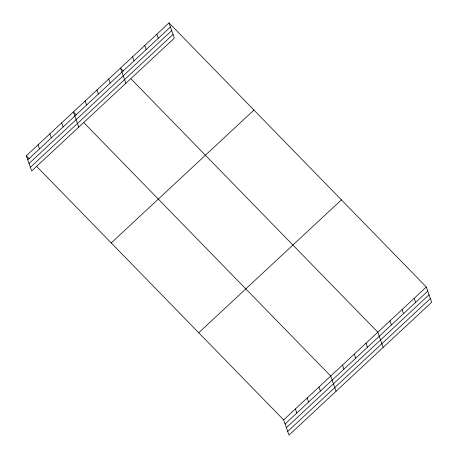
<?xml version="1.0" encoding="UTF-8"?>
<svg xmlns="http://www.w3.org/2000/svg" width="458" height="458" viewBox="0 0 458 458"><rect width="100%" height="100%" fill="white"/><g stroke="black" fill="none" stroke-linecap="round" stroke-linejoin="round"><path stroke-width="0.69" d="M169.013 22.9L174.366 38.1L31.671 170.983L26.318 155.783L169.013 22.9L426.329 287.017L431.682 302.217L288.987 435.1L283.634 419.9L36.932 166.678M27.755 159.853L170.45 26.976M29.049 163.529L171.739 30.646M30.377 167.307L173.072 34.43M111.231 242.94L253.927 110.057M198.72 332.743L341.416 199.86M283.634 419.9L426.329 287.017M285.071 423.976L427.766 291.093M286.365 427.646L429.054 294.763M287.693 431.43L430.388 298.547M123.391 71.053L120.494 68.082L125.847 83.282M131.108 78.976L377.816 332.199L383.163 347.399M76.303 114.901L73.406 111.929L78.759 127.129M84.02 122.824L330.722 376.052L336.075 391.252M26.318 155.783L29.215 158.754M414.198 298.313L415.635 302.389M402.072 309.608L403.504 313.684M389.941 320.903L391.378 324.98M366.039 343.162L367.476 347.238M354.269 354.126L355.706 358.202M342.498 365.089L343.929 369.159M318.951 387.01L320.388 391.086M307.181 397.973L308.612 402.05M295.404 408.937L296.841 413.013M156.882 34.195L158.319 38.272M144.757 45.491L146.188 49.567M132.625 56.786L134.062 60.857M108.723 79.039L110.16 83.116M96.953 90.003L98.39 94.079M85.182 100.966L86.614 105.042M61.635 122.893L63.072 126.969M49.865 133.856L51.296 137.932M38.088 144.82L39.525 148.89"/></g></svg>
